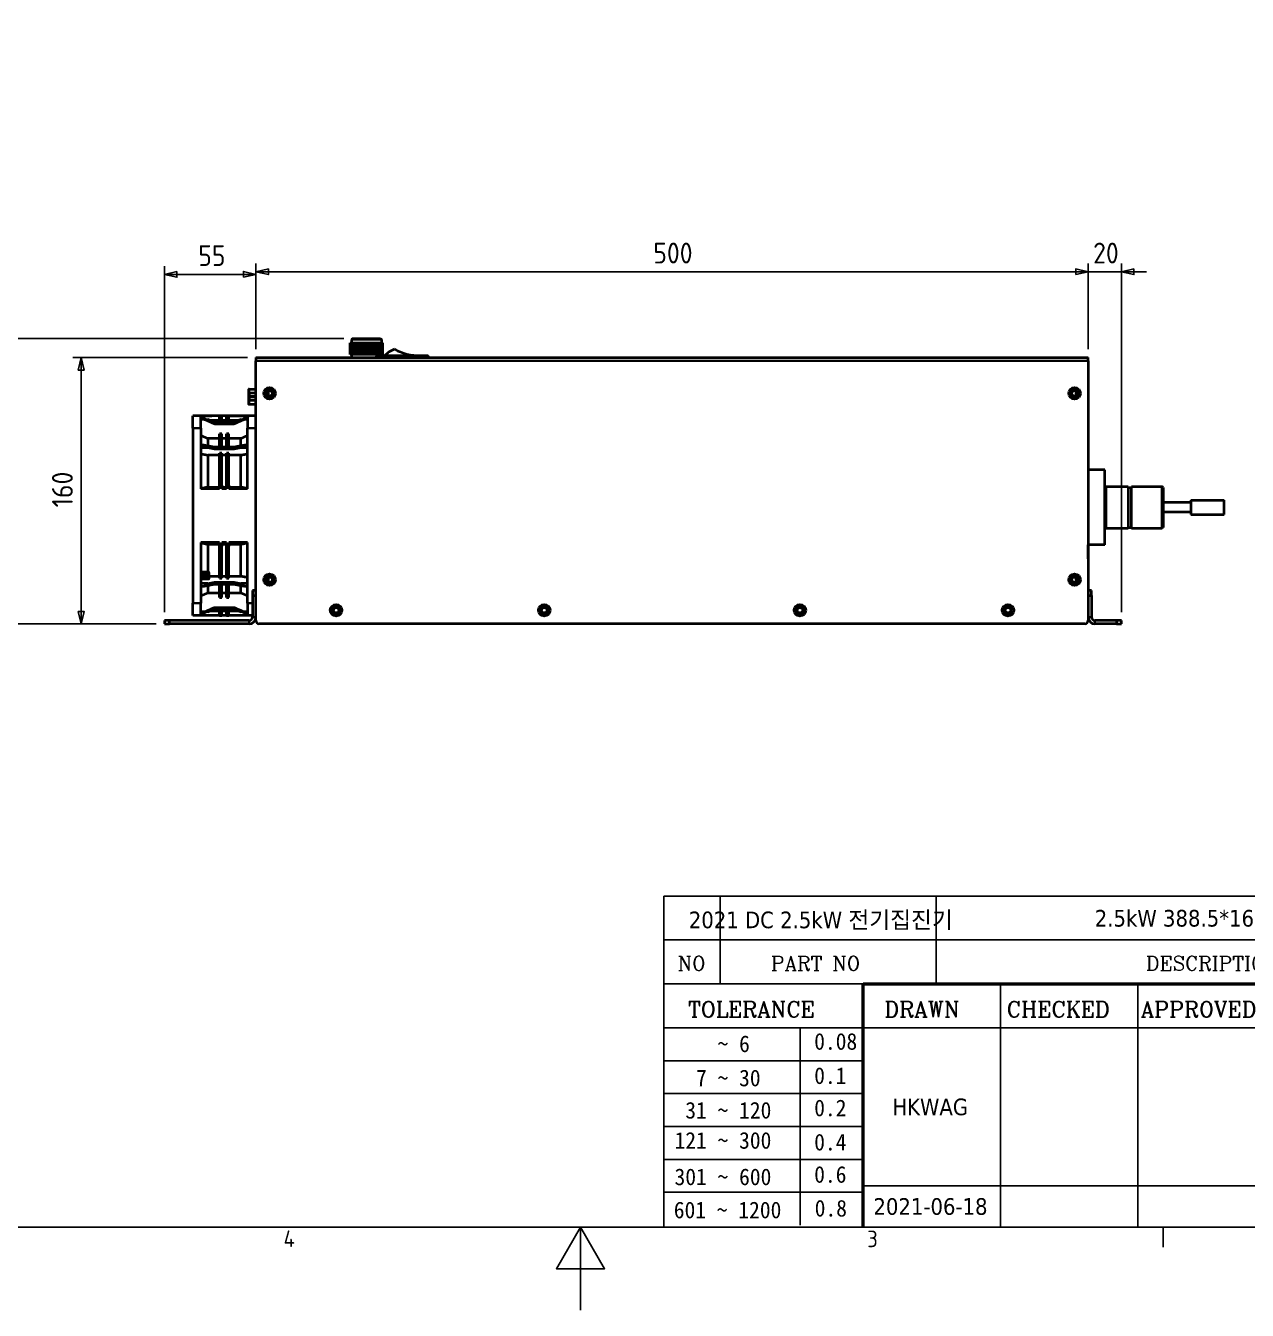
# Model space of a CAD drawing. Header units: millimetres. Extents: x 0 to 2100, y 0 to 1485.
# Drawn here: x 717 to 1451, y 0 to 772 of the extents above; entities that cross this region are included whole.
import ezdxf
from ezdxf.enums import TextEntityAlignment as Align

# ---------------------------------------------------------------- set-up
doc = ezdxf.new("R2010")
doc.units = ezdxf.units.MM
doc.header["$LTSCALE"] = 5
doc.layers.get('0').update_dxf_attribs({"color": 3, "lineweight": 25})
for name, color, linetype, lineweight in [('가시적인 것(ISO)', 3, 'Continuous', 40), ('가시적인 좁은 것(ISO)', 3, 'Continuous', 35), ('경계(ISO)', 7, 'Continuous', 25), ('제목(ISO)', 5, 'Continuous', 50), ('치수(ISO)', 2, 'Continuous', 25)]:
    doc.layers.add(name, color=color, linetype=linetype, lineweight=lineweight)
doc.styles.add('HAN_291', font='')
doc.styles.add('RC_284', font='ROMANC.shx')
doc.styles.add('RC_287', font='ROMANC.shx')
doc.styles.add('문자 텍스트_PSTEK_POSCO', font='isocp.shx')
doc.styles.add('치수 텍스트_PSTEK_POSCO', font='isocp.shx')
doc.styles.add('텍스트 스타일198', font='tahoma.ttf')
doc.styles.get('HAN_291').set_extended_font_data('GulimChe')
doc.dimstyles.new('치수_PSTEK_POSCO', dxfattribs={"dimscale": 5, "dimtxt": 2.5, "dimasz": 1.5, "dimexe": 1, "dimexo": 1, "dimgap": 1, "dimtad": 1, "dimrnd": 1e-08, "dimdsep": 46, "dimtxsty": '치수 텍스트_PSTEK_POSCO', "dimblk": 'Filled-2', "dimcen": 0.09, "dimdle": 10, "dimclrd": 7, "dimclre": 7, "dimclrt": 2, "dimadec": 1, "dimazin": 2, "dimtfac": 1, "dimtmove": 0, "dimatfit": 3, "dimfxl": 0, "dimtolj": 1, "dimlwd": -1, "dimlwe": -1, "dimarcsym": 0})

# ---------------------------------------------------------------- blocks, each defined once
blk = doc.blocks.new('경계 Default Border')
at = {"layer": '경계(ISO)'}
blk.add_line((280, 10), (280, 7.6), dxfattribs=at)
at = {"layer": '경계(ISO)', "flags": 128}
for points in [[(10, 10), (10, 287), (410, 287), (410, 10), (10, 10)], [(210, 0), (210, 10), (207.11, 5), (212.89, 5), (210, 10)]]:
    blk.add_lwpolyline(points, dxfattribs=at)
at = {"layer": '경계(ISO)', "color": 2, "char_height": 2, "attachment_point": 7, "style": '문자 텍스트_PSTEK_POSCO'}
for s, insert in [('4', (174.32, 7.6)), ('3', (244.45, 7.58))]:
    blk.add_mtext(s, dxfattribs=dict(at, insert=insert))
blk = doc.blocks.new('제목 블록 PSTEK')
at = {"color": 180}
for p, q in [((182.48, 11.79), (182.48, 51.57)), ((182.48, 51.57), (372.48, 51.57)), ((189.27, 51.57), (189.27, 41.01)), ((215.22, 41.01), (215.22, 51.57)), ((182.48, 46.29), (372.48, 46.29)), ((182.48, 41.01), (206.45, 41.01)), ((222.94, 11.79), (222.94, 41.01)), ((239.43, 11.79), (239.43, 41.01)), ((182.48, 35.73), (206.45, 35.73)), ((198.86, 12.03), (198.86, 35.73)), ((206.45, 35.73), (372.48, 35.73)), ((182.48, 31.78), (206.45, 31.78)), ((182.48, 27.83), (206.45, 27.83)), ((182.48, 23.88), (206.45, 23.88)), ((182.48, 19.93), (206.45, 19.93)), ((182.48, 15.98), (206.45, 15.98)), ((206.45, 16.74), (255.92, 16.74)), ((182.48, 11.79), (372.48, 11.79))]:
    blk.add_line(p, q, dxfattribs=at)
at = {"color": 7, "lineweight": 50}
for p, q in [((206.45, 11.79), (206.45, 41.01)), ((206.45, 41.01), (372.48, 41.01))]:
    blk.add_line(p, q, dxfattribs=at)
at = {"layer": '제목(ISO)', "lineweight": 18}
blk.add_line((182.48, 35.73), (182.48, 11.79), dxfattribs=at)
at = {"color": 2}
for s, height, style, p in [('NO', 1.742, 'RC_284', (184.14, 42.62)), ('PART NO', 1.742, 'RC_284', (195.34, 42.62)), ('DESCRIPTION', 1.7424, 'RC_284', (240.4, 42.62)), (' TOLERANCE', 1.9, 'RC_287', (184.09, 37.01)), ('DRAWN', 1.9, 'RC_287', (208.98, 37.01)), ('CHECKED', 1.9, 'RC_287', (223.69, 37.01)), ('APPROVED', 1.9, 'RC_287', (239.78, 37.01)), ('    ~ 6', 2, 'HAN_291', (183.77, 32.82)), ('0.08', 2, 'HAN_291', (200.55, 33.1)), ('0.1', 2, 'HAN_291', (200.55, 28.99)), ('  7 ~ 30', 2, 'HAN_291', (183.77, 28.71)), (' 31 ~ 120', 2, 'HAN_291', (183.77, 24.83)), ('0.2', 2, 'HAN_291', (200.55, 25.11)), ('121 ~ 300', 2, 'HAN_291', (183.77, 21.21)), ('0.4', 2, 'HAN_291', (200.55, 21)), ('301 ~ 600', 2, 'HAN_291', (183.77, 16.83)), ('0.6', 2, 'HAN_291', (200.55, 17.12)), ('601 ~ 1200', 2, 'HAN_291', (183.68, 12.85)), ('0.8', 2, 'HAN_291', (200.61, 13.06))]:
    blk.add_text(s, height=height, dxfattribs=dict(at, style=style)).set_placement(p)
at = {"layer": '제목(ISO)', "color": 7, "style": '텍스트 스타일198'}
for tag, p in [('부품_번호_001', (185.49, 47.7)), ('설명_001', (234.26, 47.9)), ("3._Q'TY_001", (312.71, 47.92)), ('질량\\P3;_001', (350.32, 48.16)), ('제목_001', (324.8, 32.14)), ('부품_번호_001', (324.14, 26.83)), ('설계자_001', (209.94, 25.23)), ('시트_크기_001', (260.81, 14.84)), ('프로젝트_001', (272.86, 14.86)), ('작성_날짜_001', (207.67, 13.27))]:
    blk.add_attdef(tag, p, '', height=2, dxfattribs=at)
for tag, p in [('재질', (295.48, 48.93)), ('4._COLOR', (327.68, 48.93)), ('1._MODEL_NAME', (341.23, 38.37)), ('점검자', (231.18, 26.23)), ('엔지니어링_승인자', (247.67, 26.23)), ('점검_날짜', (231.18, 14.27)), ('엔지니어링_승인_날짜', (247.67, 14.27))]:
    blk.add_attdef(tag, text='', height=2, dxfattribs=at).set_placement(p, align=Align.MIDDLE_CENTER)
blk = doc.blocks.new('Filled-2')
at = {"color": 0}
for p, q in [((0, 0), (-1, 0.23)), ((-1, 0.23), (-1, -0.23)), ((-1, 0), (0, 0)), ((-1, -0.23), (0, 0))]:
    blk.add_line(p, q, dxfattribs=at)
at = {"color": 0, "flags": 128}
blk.add_lwpolyline([(-1, -0.23), (0, 0), (-1, 0.23), (-1, -0.23)], dxfattribs=at)
at = {"color": 0}
blk.add_solid([(-1, -0.23), (0, 0), (-1, 0.23), (-1, -0.23)], dxfattribs=at)
blk = doc.blocks.new('*D31')
at = {"layer": 'Defpoints', "color": 0, "transparency": 16777216}
for p in [(749.98, 572.4), (854.98, 572.4), (799.98, 412.4)]:
    blk.add_point(p, dxfattribs=at)
at = {"layer": '치수(ISO)', "color": 7, "transparency": 16777216}
for p, q in [((849.98, 572.4), (744.98, 572.4)), ((749.98, 419.9), (749.98, 564.9)), ((794.98, 412.4), (744.98, 412.4))]:
    blk.add_line(p, q, dxfattribs=at)
at = {"layer": '치수(ISO)', "color": 7, "transparency": 16777216, "xscale": 7.5, "yscale": 7.5, "zscale": 7.5}
for p, rotation in [((749.98, 572.4), 90), ((749.98, 412.4), 270)]:
    blk.add_blockref('Filled-2', p, dxfattribs=dict(at, rotation=rotation))
at = {"layer": '치수(ISO)', "color": 2, "transparency": 16777216, "insert": (738.73, 482.39), "char_height": 12.5, "attachment_point": 4, "rotation": 90, "style": '치수 텍스트_PSTEK_POSCO'}
blk.add_mtext('\\A1;160', dxfattribs=at)
blk = doc.blocks.new('*D32')
at = {"layer": 'Defpoints', "color": 0, "transparency": 16777216}
for p in [(706.5, 583.85), (912.83, 583.85), (799.98, 412.4)]:
    blk.add_point(p, dxfattribs=at)
at = {"layer": '치수(ISO)', "color": 7, "transparency": 16777216}
for p, q in [((907.83, 583.85), (701.5, 583.85)), ((706.5, 419.9), (706.5, 576.35)), ((794.98, 412.4), (701.5, 412.4))]:
    blk.add_line(p, q, dxfattribs=at)
at = {"layer": '치수(ISO)', "color": 7, "transparency": 16777216, "xscale": 7.5, "yscale": 7.5, "zscale": 7.5}
for p, rotation in [((706.5, 583.85), 90), ((706.5, 412.4), 270)]:
    blk.add_blockref('Filled-2', p, dxfattribs=dict(at, rotation=rotation))
at = {"layer": '치수(ISO)', "color": 2, "transparency": 16777216, "insert": (694.63, 479.69), "char_height": 12.5, "attachment_point": 4, "rotation": 90, "style": '치수 텍스트_PSTEK_POSCO'}
blk.add_mtext('\\A1; (173)', dxfattribs=at)
blk = doc.blocks.new('*D33')
at = {"layer": 'Defpoints', "color": 0, "transparency": 16777216}
for p in [(854.98, 622.4), (854.98, 572.4), (799.98, 414.4)]:
    blk.add_point(p, dxfattribs=at)
at = {"layer": '치수(ISO)', "color": 7, "transparency": 16777216}
for p, q in [((799.98, 419.4), (799.98, 627.4)), ((854.98, 577.4), (854.98, 627.4)), ((807.48, 622.4), (847.48, 622.4))]:
    blk.add_line(p, q, dxfattribs=at)
at = {"layer": '치수(ISO)', "color": 7, "transparency": 16777216, "xscale": 7.5, "yscale": 7.5, "zscale": 7.5, "rotation": 180}
blk.add_blockref('Filled-2', (799.98, 622.4), dxfattribs=at)
at = {"layer": '치수(ISO)', "color": 7, "transparency": 16777216, "xscale": 7.5, "yscale": 7.5, "zscale": 7.5}
blk.add_blockref('Filled-2', (854.98, 622.4), dxfattribs=at)
at = {"layer": '치수(ISO)', "color": 2, "transparency": 16777216, "insert": (820.35, 633.65), "char_height": 12.5, "attachment_point": 4, "style": '치수 텍스트_PSTEK_POSCO'}
blk.add_mtext('\\A1;55', dxfattribs=at)
blk = doc.blocks.new('*D34')
at = {"layer": 'Defpoints', "color": 0, "transparency": 16777216}
for p in [(854.98, 623.94), (854.98, 572.4), (1354.98, 572.4)]:
    blk.add_point(p, dxfattribs=at)
at = {"layer": '치수(ISO)', "color": 7, "transparency": 16777216}
for p, q in [((854.98, 577.4), (854.98, 628.94)), ((1354.98, 577.4), (1354.98, 628.94)), ((1347.48, 623.94), (862.48, 623.94))]:
    blk.add_line(p, q, dxfattribs=at)
at = {"layer": '치수(ISO)', "color": 7, "transparency": 16777216, "xscale": 7.5, "yscale": 7.5, "zscale": 7.5, "rotation": 180}
blk.add_blockref('Filled-2', (854.98, 623.94), dxfattribs=at)
at = {"layer": '치수(ISO)', "color": 7, "transparency": 16777216, "xscale": 7.5, "yscale": 7.5, "zscale": 7.5}
blk.add_blockref('Filled-2', (1354.98, 623.94), dxfattribs=at)
at = {"layer": '치수(ISO)', "color": 2, "transparency": 16777216, "insert": (1093.73, 635.19), "char_height": 12.5, "attachment_point": 4, "style": '치수 텍스트_PSTEK_POSCO'}
blk.add_mtext('\\A1;500', dxfattribs=at)
blk = doc.blocks.new('*D35')
at = {"layer": 'Defpoints', "color": 0, "transparency": 16777216}
for p in [(1374.98, 623.94), (1354.98, 572.4), (1374.98, 414.4)]:
    blk.add_point(p, dxfattribs=at)
at = {"layer": '치수(ISO)', "color": 7, "transparency": 16777216}
for p, q in [((1354.98, 577.4), (1354.98, 628.94)), ((1374.98, 419.4), (1374.98, 628.94)), ((1347.48, 623.94), (1339.98, 623.94)), ((1354.98, 623.94), (1374.98, 623.94)), ((1382.48, 623.94), (1389.98, 623.94))]:
    blk.add_line(p, q, dxfattribs=at)
at = {"layer": '치수(ISO)', "color": 7, "transparency": 16777216, "xscale": 7.5, "yscale": 7.5, "zscale": 7.5}
blk.add_blockref('Filled-2', (1354.98, 623.94), dxfattribs=at)
at = {"layer": '치수(ISO)', "color": 7, "transparency": 16777216, "xscale": 7.5, "yscale": 7.5, "zscale": 7.5, "rotation": 180}
blk.add_blockref('Filled-2', (1374.98, 623.94), dxfattribs=at)
at = {"layer": '치수(ISO)', "color": 2, "transparency": 16777216, "insert": (1357.95, 635.19), "char_height": 12.5, "attachment_point": 4, "style": '치수 텍스트_PSTEK_POSCO'}
blk.add_mtext('\\A1;20', dxfattribs=at)

msp = doc.modelspace()

# ---------------------------------------------------------------- linework, layer by layer
at = {"layer": '가시적인 것(ISO)'}
for p, q in [((911.534, 581.346), (911.553, 581.346)), ((911.534, 574.196), (911.534, 581.346)), ((911.553, 581.346), (911.769, 581.346)), ((911.553, 574.196), (911.553, 581.346)), ((911.769, 581.346), (911.769, 574.196)), ((911.769, 581.346), (912.219, 581.346)), ((912.219, 581.346), (912.895, 581.346)), ((912.219, 574.196), (912.219, 581.346)), ((912.834, 583.846), (912.334, 583.346)), ((912.334, 583.346), (912.334, 581.346)), ((930.334, 583.346), (912.334, 583.346)), ((912.834, 583.846), (929.834, 583.846)), ((912.895, 581.346), (912.895, 574.196)), ((912.895, 581.346), (913.778, 581.346)), ((913.778, 581.346), (914.848, 581.346)), ((913.778, 574.196), (913.778, 581.346)), ((914.848, 581.346), (914.848, 574.196)), ((914.848, 581.346), (916.076, 581.346)), ((916.076, 581.346), (917.116, 581.346)), ((916.076, 574.196), (916.076, 581.346)), ((917.116, 581.346), (917.116, 574.196)), ((917.116, 581.346), (917.436, 581.346)), ((917.436, 581.346), (917.436, 574.196)), ((917.436, 581.346), (918.889, 581.346)), ((918.889, 581.346), (919.78, 581.346)), ((918.889, 574.196), (918.889, 581.346)), ((919.78, 581.346), (919.78, 574.196)), ((919.78, 581.346), (920.405, 581.346)), ((920.405, 581.346), (920.405, 574.196)), ((920.405, 581.346), (921.941, 581.346)), ((921.941, 581.346), (922.595, 581.346)), ((921.941, 574.196), (921.941, 581.346)), ((922.595, 581.346), (922.595, 574.196)), ((922.595, 581.346), (923.465, 581.346)), ((923.465, 581.346), (923.465, 574.196)), ((923.465, 581.346), (924.934, 581.346)), ((924.934, 581.346), (925.287, 581.346)), ((924.934, 574.196), (924.934, 581.346)), ((925.287, 581.346), (925.287, 574.196)), ((925.287, 581.346), (926.317, 581.346)), ((926.317, 581.346), (926.317, 574.196)), ((926.317, 581.346), (927.574, 581.346)), ((927.574, 581.346), (927.592, 581.346)), ((927.574, 574.196), (927.574, 581.346)), ((927.592, 581.346), (927.592, 574.196)), ((927.592, 581.346), (928.681, 581.346)), ((928.681, 581.346), (928.681, 574.196)), ((928.681, 581.346), (929.604, 581.346)), ((929.604, 574.196), (929.604, 581.346)), ((929.604, 581.346), (930.325, 581.346)), ((929.834, 583.846), (930.334, 583.346)), ((930.325, 581.346), (930.325, 574.196)), ((930.325, 581.346), (930.824, 581.346)), ((930.334, 583.346), (930.334, 581.346)), ((930.824, 574.196), (930.824, 581.346)), ((930.824, 581.346), (931.09, 581.346)), ((931.09, 581.346), (931.09, 574.196)), ((931.09, 581.346), (931.134, 581.346)), ((931.134, 574.196), (931.134, 581.346)), ((854.984, 572.396), (1354.984, 572.396)), ((854.984, 572.396), (854.984, 570.396)), ((911.553, 574.196), (911.534, 574.196)), ((911.769, 574.196), (911.553, 574.196)), ((912.219, 574.196), (911.769, 574.196)), ((912.895, 574.196), (912.219, 574.196)), ((912.534, 572.396), (912.534, 574.196)), ((913.778, 574.196), (912.895, 574.196)), ((914.848, 574.196), (913.778, 574.196)), ((916.076, 574.196), (914.848, 574.196)), ((917.116, 574.196), (916.076, 574.196)), ((917.436, 574.196), (917.116, 574.196)), ((918.889, 574.196), (917.436, 574.196)), ((919.78, 574.196), (918.889, 574.196)), ((920.405, 574.196), (919.78, 574.196)), ((921.941, 574.196), (920.405, 574.196)), ((922.595, 574.196), (921.941, 574.196)), ((923.465, 574.196), (922.595, 574.196)), ((924.934, 574.196), (923.465, 574.196)), ((925.287, 574.196), (924.934, 574.196)), ((926.317, 574.196), (925.287, 574.196)), ((927.574, 574.196), (926.317, 574.196)), ((927.284, 572.896), (927.284, 572.396)), ((927.592, 574.196), (927.574, 574.196)), ((928.681, 574.196), (927.592, 574.196)), ((958.084, 573.396), (927.784, 573.396)), ((929.604, 574.196), (928.681, 574.196)), ((930.325, 574.196), (929.604, 574.196)), ((930.134, 573.396), (930.134, 574.196)), ((930.824, 574.196), (930.325, 574.196)), ((931.09, 574.196), (930.824, 574.196)), ((931.134, 574.196), (931.09, 574.196)), ((958.584, 572.896), (958.584, 572.396)), ((1354.984, 570.396), (1354.984, 572.396)), ((854.984, 414.396), (854.984, 570.396)), ((1354.984, 570.396), (1354.984, 414.396)), ((850.484, 550.539), (850.484, 546.575)), ((850.684, 550.717), (850.684, 548.879)), ((850.934, 548.879), (850.684, 548.879)), ((850.684, 548.879), (850.684, 547.041)), ((850.884, 553.47), (854.984, 553.47)), ((851.184, 551.217), (854.984, 551.217)), ((861.642, 550.396), (862.484, 550.396)), ((862.484, 549.434), (862.484, 552.358)), ((1347.484, 552.358), (1347.484, 549.434)), ((850.884, 544.322), (854.984, 544.322)), ((854.984, 546.541), (851.184, 546.541)), ((816.984, 529.896), (816.984, 537.396)), ((821.984, 537.396), (816.984, 537.396)), ((821.984, 529.896), (821.984, 537.396)), ((833.185, 537.396), (821.984, 537.396)), ((823.889, 535.199), (821.984, 535.199)), ((823.484, 537.396), (823.484, 537.406)), ((823.484, 537.406), (825.984, 537.406)), ((825.984, 537.396), (825.984, 537.406)), ((825.984, 537.406), (828.484, 537.406)), ((833.185, 534.614), (827.441, 534.614)), ((828.484, 537.396), (828.484, 537.406)), ((830.029, 533.47), (841.939, 533.47)), ((830.029, 533.47), (830.029, 532.472)), ((833.185, 533.47), (833.185, 537.396)), ((834.585, 537.396), (833.185, 537.396)), ((834.585, 533.47), (834.585, 537.396)), ((837.384, 537.396), (834.585, 537.396)), ((837.384, 534.614), (834.585, 534.614)), ((837.384, 533.47), (837.384, 537.396)), ((838.783, 537.396), (837.384, 537.396)), ((838.654, 537.406), (842.984, 537.406)), ((838.654, 537.396), (838.654, 537.406)), ((838.783, 533.47), (838.783, 537.396)), ((849.984, 537.396), (838.783, 537.396)), ((844.527, 534.614), (838.783, 534.614)), ((841.939, 533.47), (841.939, 532.472)), ((842.984, 537.406), (850.984, 537.406)), ((842.984, 537.396), (842.984, 537.406)), ((849.984, 535.199), (848.079, 535.199)), ((849.984, 537.396), (849.984, 529.896)), ((854.984, 537.396), (849.984, 537.396)), ((850.984, 537.396), (850.984, 537.406)), ((816.984, 529.896), (816.984, 424.896)), ((821.984, 529.896), (821.984, 493.473)), ((841.939, 532.472), (830.029, 532.472)), ((833.185, 518.727), (833.185, 526.632)), ((834.585, 526.632), (833.185, 526.632)), ((834.585, 518.727), (834.585, 526.632)), ((837.384, 518.727), (837.384, 526.632)), ((838.783, 526.632), (837.384, 526.632)), ((838.783, 518.727), (838.783, 526.632)), ((849.984, 493.473), (849.984, 529.896)), ((823.889, 519.857), (821.984, 519.857)), ((826.115, 518.079), (821.984, 518.079)), ((826.273, 519.418), (826.273, 523.744)), ((833.185, 523.744), (826.273, 523.744)), ((830.029, 518.727), (841.939, 518.727)), ((830.029, 518.727), (830.029, 517.363)), ((841.939, 517.363), (830.029, 517.363)), ((837.384, 523.744), (834.585, 523.744)), ((845.695, 523.744), (838.783, 523.744)), ((841.939, 518.727), (841.939, 517.363)), ((845.695, 523.744), (845.695, 519.418)), ((849.984, 518.079), (845.853, 518.079)), ((849.984, 519.857), (848.079, 519.857)), ((826.273, 494.625), (826.273, 513.773)), ((833.185, 513.773), (826.273, 513.773)), ((833.185, 495.792), (833.185, 514.96)), ((834.585, 514.96), (833.185, 514.96)), ((834.585, 495.792), (834.585, 514.96)), ((837.384, 513.773), (834.585, 513.773)), ((837.384, 495.792), (837.384, 514.96)), ((838.783, 514.96), (837.384, 514.96)), ((838.783, 495.792), (838.783, 514.96)), ((845.695, 513.773), (838.783, 513.773)), ((845.695, 513.773), (845.695, 494.625)), ((1364.984, 504.896), (1354.984, 504.896)), ((1364.984, 459.896), (1364.984, 504.896)), ((826.273, 494.625), (833.185, 494.625)), ((833.185, 493.473), (833.185, 495.792)), ((833.185, 495.792), (834.585, 495.792)), ((834.585, 495.792), (834.585, 493.473)), ((834.585, 494.625), (837.384, 494.625)), ((837.384, 493.473), (837.384, 495.792)), ((837.384, 495.792), (838.783, 495.792)), ((838.783, 495.792), (838.783, 493.473)), ((838.783, 494.625), (845.695, 494.625)), ((1364.984, 494.396), (1365.484, 494.896)), ((1365.484, 494.896), (1365.484, 469.896)), ((1365.484, 494.896), (1378.984, 494.896)), ((1378.984, 494.896), (1378.984, 469.896)), ((1378.984, 494.396), (1380.984, 494.396)), ((1380.984, 469.896), (1380.984, 494.896)), ((1380.984, 494.896), (1399.484, 494.896)), ((1399.484, 469.896), (1399.484, 494.896)), ((1399.984, 494.396), (1399.484, 494.896)), ((1399.984, 494.396), (1399.984, 470.396)), ((833.185, 493.473), (821.984, 493.473)), ((837.384, 493.473), (834.585, 493.473)), ((849.984, 493.473), (838.783, 493.473)), ((1416.734, 486.646), (1416.734, 478.146)), ((1416.734, 486.646), (1436.734, 486.646)), ((1436.734, 478.146), (1436.734, 486.646)), ((1416.734, 485.321), (1399.984, 485.321)), ((1416.734, 479.471), (1399.984, 479.471)), ((1416.734, 478.146), (1436.734, 478.146)), ((1364.984, 470.396), (1365.484, 469.896)), ((1365.484, 469.896), (1378.984, 469.896)), ((1378.984, 470.396), (1380.984, 470.396)), ((1380.984, 469.896), (1399.484, 469.896)), ((1399.984, 470.396), (1399.484, 469.896)), ((821.984, 461.319), (821.984, 424.896)), ((833.185, 461.319), (821.984, 461.319)), ((833.185, 460.166), (826.273, 460.166)), ((826.273, 443.369), (826.273, 460.166)), ((833.185, 458.999), (833.185, 461.319)), ((833.185, 439.832), (833.185, 458.999)), ((834.585, 458.999), (833.185, 458.999)), ((834.585, 461.319), (834.585, 458.999)), ((837.384, 461.319), (834.585, 461.319)), ((837.384, 460.166), (834.585, 460.166)), ((834.585, 439.832), (834.585, 458.999)), ((837.384, 458.999), (837.384, 461.319)), ((837.384, 439.832), (837.384, 458.999)), ((838.783, 458.999), (837.384, 458.999)), ((838.783, 461.319), (838.783, 458.999)), ((849.984, 461.319), (838.783, 461.319)), ((845.695, 460.166), (838.783, 460.166)), ((838.783, 439.832), (838.783, 458.999)), ((845.695, 460.166), (845.695, 441.019)), ((849.984, 424.896), (849.984, 461.319)), ((1364.984, 459.896), (1354.984, 459.896)), ((1354.994, 451.396), (1354.994, 459.896)), ((1354.984, 451.396), (1354.994, 451.396)), ((826.484, 443.369), (821.984, 443.369)), ((826.961, 441.019), (833.185, 441.019)), ((834.585, 441.019), (837.384, 441.019)), ((838.783, 441.019), (845.695, 441.019)), ((862.484, 437.434), (862.484, 440.358)), ((1347.484, 440.358), (1347.484, 437.434)), ((821.984, 439.369), (826.484, 439.369)), ((826.115, 436.712), (821.984, 436.712)), ((823.889, 434.935), (821.984, 434.935)), ((826.273, 431.047), (826.273, 435.373)), ((830.029, 437.429), (841.939, 437.429)), ((830.029, 437.429), (830.029, 436.064)), ((841.939, 436.064), (830.029, 436.064)), ((833.185, 439.832), (834.585, 439.832)), ((833.185, 428.159), (833.185, 436.064)), ((834.585, 428.159), (834.585, 436.064)), ((837.384, 439.832), (838.783, 439.832)), ((837.384, 428.159), (837.384, 436.064)), ((838.783, 428.159), (838.783, 436.064)), ((841.939, 437.429), (841.939, 436.064)), ((845.695, 435.373), (845.695, 431.047)), ((849.984, 436.712), (845.853, 436.712)), ((849.984, 434.935), (848.079, 434.935)), ((852.984, 432.396), (852.984, 429.396)), ((854.984, 432.396), (852.984, 432.396)), ((1356.984, 432.396), (1354.984, 432.396)), ((1356.984, 429.396), (1356.984, 432.396)), ((816.984, 417.396), (816.984, 424.896)), ((821.984, 417.396), (821.984, 424.896)), ((826.273, 431.047), (833.185, 431.047)), ((833.185, 428.159), (834.585, 428.159)), ((834.585, 431.047), (837.384, 431.047)), ((837.384, 428.159), (838.783, 428.159)), ((838.783, 431.047), (845.695, 431.047)), ((849.984, 424.896), (849.984, 417.396)), ((852.984, 429.396), (852.984, 416.396)), ((852.984, 429.396), (854.984, 429.396)), ((1354.984, 429.396), (1356.984, 429.396)), ((1356.984, 429.396), (1356.984, 416.396)), ((821.984, 417.396), (816.984, 417.396)), ((823.889, 419.592), (821.984, 419.592)), ((833.185, 417.396), (821.984, 417.396)), ((827.441, 420.178), (833.185, 420.178)), ((830.029, 422.319), (841.939, 422.319)), ((830.029, 422.319), (830.029, 421.321)), ((841.939, 421.321), (830.029, 421.321)), ((833.185, 417.396), (833.185, 421.321)), ((833.185, 417.396), (834.585, 417.396)), ((834.585, 417.396), (834.585, 421.321)), ((834.585, 420.178), (837.384, 420.178)), ((837.384, 417.396), (834.585, 417.396)), ((837.384, 417.396), (837.384, 421.321)), ((837.384, 417.396), (838.783, 417.396)), ((838.783, 417.396), (838.783, 421.321)), ((838.783, 420.178), (844.527, 420.178)), ((849.984, 417.396), (838.783, 417.396)), ((841.939, 422.319), (841.939, 421.321)), ((849.984, 419.592), (848.079, 419.592)), ((852.984, 417.396), (849.984, 417.396)), ((799.984, 414.396), (799.984, 412.396)), ((802.984, 414.396), (799.984, 414.396)), ((799.984, 412.396), (802.984, 412.396)), ((802.984, 412.396), (802.984, 414.396)), ((850.984, 414.396), (802.984, 414.396)), ((850.984, 412.396), (802.984, 412.396)), ((1352.984, 412.396), (856.984, 412.396)), ((1371.984, 414.396), (1358.984, 414.396)), ((1371.984, 412.396), (1358.984, 412.396)), ((1374.984, 414.396), (1371.984, 414.396)), ((1371.984, 414.396), (1371.984, 412.396)), ((1371.984, 412.396), (1374.984, 412.396)), ((1374.984, 412.396), (1374.984, 414.396))]:
    msp.add_line(p, q, dxfattribs=at)
for centre, radius in [((863.184, 550.896), 3.5), ((863.184, 550.896), 2.25), ((863.184, 550.896), 2.1), ((863.184, 550.896), 1.621), ((1346.784, 550.896), 3.5), ((1346.784, 550.896), 2.25), ((1346.784, 550.896), 2.1), ((1346.784, 550.896), 1.621), ((863.184, 438.896), 3.5), ((863.184, 438.896), 2.25), ((863.184, 438.896), 2.1), ((863.184, 438.896), 1.621), ((1346.784, 438.896), 3.5), ((1346.784, 438.896), 2.25), ((1346.784, 438.896), 2.1), ((1346.784, 438.896), 1.621), ((903.184, 420.596), 3.5), ((903.184, 420.596), 2.25), ((903.184, 420.596), 2.1), ((903.184, 420.596), 1.621), ((1028.184, 420.596), 3.5), ((1028.184, 420.596), 2.25), ((1028.184, 420.596), 2.1), ((1028.184, 420.596), 1.621), ((1181.784, 420.596), 3.5), ((1181.784, 420.596), 2.25), ((1181.784, 420.596), 2.1), ((1181.784, 420.596), 1.621), ((1306.784, 420.596), 3.5), ((1306.784, 420.596), 2.25), ((1306.784, 420.596), 2.1), ((1306.784, 420.596), 1.621)]:
    msp.add_circle(centre, radius, dxfattribs=at)
for centre, radius, start, end in [((927.784, 572.896), 0.5, 90, 180), ((943.13, 563.627), 14.597, 109.389381, 137.990754), ((954.756, 609.138), 35.762, 242.574692, 268.122591), ((958.084, 572.896), 0.5, 0, 90), ((851.184, 550.717), 0.5, 120, 180), ((851.184, 550.717), 0.5, 90, 120), ((850.884, 544.722), 0.4, 180, 270), ((851.184, 547.041), 0.5, 180, 240), ((851.184, 547.041), 0.5, 240, 270), ((826.484, 442.869), 0.5, 280, 260), ((826.484, 441.869), 0.5, 100, 260), ((826.484, 440.869), 0.5, 100, 260), ((826.484, 439.869), 0.5, 100, 80), ((826.396, 442.369), 0.00771, 280, 80), ((826.396, 441.369), 0.00771, 280, 80), ((826.396, 440.369), 0.00771, 280, 80), ((826.572, 442.369), 0.00771, 100, 260), ((826.572, 441.369), 0.00771, 100, 260), ((826.572, 440.369), 0.00771, 100, 260), ((826.484, 441.869), 0.5, 280, 80), ((826.484, 440.869), 0.5, 280, 80), ((850.984, 416.396), 2, 270, 0), ((850.984, 416.396), 4, 270, 0), ((856.984, 414.396), 2, 180, 270), ((1352.984, 414.396), 2, 270, 0), ((1358.984, 416.396), 4, 180, 270), ((1358.984, 416.396), 2, 180, 270)]:
    msp.add_arc(centre, radius, start, end, dxfattribs=at)
for centre, major_axis, ratio, start_param, end_param in [((851.184, 550.717), (0.483, -0.483), 0.2679492, 1.8325957, 2.3561945), ((851.184, 548.879), (0.483, 0.483), 0.2679492, 1.3089969, 1.8325957), ((851.184, 548.879), (-0.483, 0.483), 0.2679492, 1.3089969, 1.8325957), ((851.184, 547.041), (0.483, 0.483), 0.2679492, 3.9269908, 4.4505896), ((-2728.35, -6336.563), (8243.615, 0), 0.9238795, 1.1244722, 1.1249984), ((4400.318, -6336.563), (8243.615, 0), 0.9238795, 2.0165942, 2.0171205), ((-2728.35, -2328.298), (-8243.615, 0), 0.3826834, 4.2660648, 4.2665911), ((4400.318, -2328.298), (-8243.615, 0), 0.3826834, 5.1581869, 5.1587131), ((-2728.35, 3283.089), (8243.615, 0), 0.3826834, 5.1581869, 5.1587131), ((4400.318, 3283.089), (8243.615, 0), 0.3826834, 4.2660648, 4.2665911), ((-2728.35, 7291.354), (-8243.615, 0), 0.9238795, 2.0165942, 2.0171205), ((4400.318, 7291.354), (-8243.615, 0), 0.9238795, 1.1244722, 1.1249984)]:
    msp.add_ellipse(centre, major_axis=major_axis, ratio=ratio, start_param=start_param, end_param=end_param, dxfattribs=at)
for points, knots in [([(850.884, 553.47), (850.837, 553.47), (850.786, 553.461), (850.737, 553.442), (850.688, 553.422), (850.64, 553.392), (850.601, 553.352), (850.562, 553.313), (850.532, 553.266), (850.512, 553.217), (850.493, 553.168), (850.484, 553.117), (850.484, 553.07)], [0, 0, 0, 0, 0.25, 0.25, 0.25, 0.5, 0.5, 0.5, 0.75, 0.75, 0.75, 1, 1, 1, 1]), ([(850.484, 553.07), (850.484, 553.07), (850.484, 553.05), (850.484, 552.98), (850.484, 552.929), (850.484, 552.797), (850.484, 552.717), (850.484, 552.529), (850.484, 552.422), (850.484, 552.184), (850.484, 552.052), (850.484, 551.772), (850.484, 551.626), (850.484, 551.323), (850.484, 551.166), (850.484, 550.853), (850.484, 550.696), (850.484, 550.539)], [-1, -1, -1, -1, -0.875, -0.875, -0.75, -0.75, -0.625, -0.625, -0.5, -0.5, -0.375, -0.375, -0.25, -0.25, -0.125, -0.125, 0, 0, 0, 0]), ([(850.484, 546.575), (850.484, 546.318), (850.484, 546.072), (850.484, 545.733), (850.484, 545.625), (850.484, 545.426), (850.484, 545.333), (850.484, 545.164), (850.484, 545.089), (850.484, 544.959), (850.484, 544.903), (850.484, 544.766), (850.484, 544.722), (850.484, 544.722)], [-1, -1, -1, -1, -0.75, -0.75, -0.625, -0.625, -0.5, -0.5, -0.375, -0.375, -0.25, -0.25, 0, 0, 0, 0])]:
    msp.add_open_spline(points, degree=3, knots=knots, dxfattribs=at)
for points, weights in [([(821.984, 536.975), (823.634, 536.076), (825.218, 535.199)], [1.00029968239, 1.00075988788, 1.00097183742]), ([(830.029, 532.472), (827.025, 533.808), (823.889, 535.199)], [1.00243472012, 1.00192133761, 1.00096672828]), ([(848.079, 535.199), (844.943, 533.808), (841.939, 532.472)], [1.00096672828, 1.00192133761, 1.00243472011]), ([(846.75, 535.199), (848.335, 536.076), (849.984, 536.975)], [1.00097183742, 1.00075988788, 1.00029968239]), ([(821.984, 525.67), (824.167, 524.691), (826.273, 523.744)], [1.00050898294, 1.00159256493, 1.00238228153]), ([(845.695, 523.744), (847.801, 524.691), (849.984, 525.67)], [1.00238228153, 1.00159256493, 1.00050898294]), ([(823.889, 519.857), (827.025, 519.28), (830.029, 518.727)], [1.00096672828, 1.00192133761, 1.00243472012]), ([(841.939, 518.727), (844.943, 519.28), (848.079, 519.857)], [1.00243472012, 1.00192133761, 1.00096672828]), ([(821.984, 514.564), (824.166, 514.162), (826.273, 513.773)], [1.00050017206, 1.00156453185, 1.00233957307]), ([(845.695, 513.773), (847.802, 514.162), (849.984, 514.564)], [1.00233957307, 1.00156453185, 1.00050017206]), ([(826.273, 494.625), (824.186, 494.144), (821.984, 493.647)], [1.00108605742, 1.00091418957, 1.00029968239]), ([(849.984, 493.647), (847.782, 494.144), (845.695, 494.625)], [1.00029968239, 1.00091418957, 1.00108605742]), ([(821.984, 461.144), (824.186, 460.647), (826.273, 460.166)], [1.00029968239, 1.00091418957, 1.00108605742]), ([(845.695, 460.166), (847.782, 460.647), (849.984, 461.144)], [1.00108605742, 1.00091418957, 1.00029968239]), ([(849.984, 440.227), (847.802, 440.629), (845.695, 441.019)], [1.00050017206, 1.00156453185, 1.00233957307]), ([(830.029, 436.064), (827.025, 435.511), (823.889, 434.935)], [1.00243472012, 1.00192133761, 1.00096672828]), ([(848.079, 434.935), (844.943, 435.511), (841.939, 436.064)], [1.00096672828, 1.00192133761, 1.00243472012]), ([(826.273, 431.047), (824.167, 430.1), (821.984, 429.121)], [1.00238228153, 1.00159256493, 1.00050898294]), ([(849.984, 429.121), (847.801, 430.1), (845.695, 431.047)], [1.00050898294, 1.00159256493, 1.00238228153]), ([(825.218, 419.592), (823.634, 418.715), (821.984, 417.817)], [1.00097183742, 1.00075988788, 1.00029968239]), ([(823.889, 419.592), (827.025, 420.984), (830.029, 422.319)], [1.00096672828, 1.00192133761, 1.00243472012]), ([(841.939, 422.319), (844.943, 420.984), (848.079, 419.592)], [1.00243472012, 1.00192133761, 1.00096672828]), ([(849.984, 417.817), (848.335, 418.715), (846.75, 419.592)], [1.00029968239, 1.00075988788, 1.00097183742])]:
    msp.add_rational_spline(points, weights, degree=2, dxfattribs=at)
for points in [[(823.889, 535.199), (824.635, 535.199), (825.377, 535.199), (826.115, 535.199)], [(845.853, 535.199), (846.591, 535.199), (847.333, 535.199), (848.079, 535.199)], [(826.115, 518.079), (825.377, 518.677), (824.635, 519.269), (823.889, 519.857)], [(848.079, 519.857), (847.333, 519.269), (846.591, 518.677), (845.853, 518.079)], [(823.889, 434.935), (824.635, 435.522), (825.377, 436.115), (826.115, 436.712)], [(845.853, 436.712), (846.591, 436.114), (847.333, 435.522), (848.079, 434.935)], [(826.115, 419.592), (825.377, 419.592), (824.635, 419.592), (823.889, 419.592)], [(848.079, 419.592), (847.333, 419.592), (846.591, 419.592), (845.853, 419.592)]]:
    msp.add_open_spline(points, degree=3, dxfattribs=at)
at = {"layer": '가시적인 좁은 것(ISO)'}
for p, q in [((927.284, 572.896), (958.584, 572.896)), ((1354.984, 570.396), (854.984, 570.396)), ((854.984, 550.967), (851.184, 550.967)), ((851.184, 550.967), (851.184, 549.129)), ((851.184, 549.129), (854.984, 549.129)), ((854.984, 548.629), (851.184, 548.629)), ((851.184, 548.629), (851.184, 546.791)), ((862.484, 551.495), (861.678, 551.495)), ((850.884, 546.514), (850.884, 546.641)), ((850.884, 546.514), (854.984, 546.514)), ((851.184, 546.791), (854.984, 546.791)), ((821.984, 529.896), (816.984, 529.896)), ((854.984, 529.896), (849.984, 529.896)), ((821.984, 442.377), (826.397, 442.377)), ((821.984, 442.361), (826.397, 442.361)), ((821.984, 441.377), (826.397, 441.377)), ((821.984, 441.361), (826.397, 441.361)), ((821.984, 440.377), (826.397, 440.377)), ((821.984, 440.361), (826.397, 440.361)), ((821.984, 424.896), (816.984, 424.896)), ((852.984, 424.896), (849.984, 424.896)), ((850.984, 412.396), (850.984, 414.396)), ((852.984, 416.396), (854.984, 416.396)), ((1354.984, 416.396), (1356.984, 416.396)), ((1358.984, 414.396), (1358.984, 412.396))]:
    msp.add_line(p, q, dxfattribs=at)
for centre in [(863.184, 550.896), (1346.784, 550.896), (863.184, 438.896), (1346.784, 438.896), (903.184, 420.596), (1028.184, 420.596), (1181.784, 420.596), (1306.784, 420.596)]:
    msp.add_arc(centre, 2, 350, 260, dxfattribs=at)
msp.add_ellipse((850.884, 550.539), major_axis=(-0.4, 0), ratio=0.1541369, start_param=0, end_param=1.0471976, dxfattribs=at)
for points, knots in [([(850.884, 551.117), (850.884, 551.277), (850.884, 551.435), (850.884, 551.768), (850.884, 551.94), (850.884, 552.272), (850.884, 552.43), (850.884, 552.716), (850.884, 552.844), (850.884, 553.065), (850.884, 553.158), (850.884, 553.31), (850.884, 553.37), (850.884, 553.43), (850.884, 553.445), (850.884, 553.461), (850.884, 553.464), (850.884, 553.469), (850.884, 553.469), (850.884, 553.47)], [0.14310729, 0.14310729, 0.14310729, 0.14310729, 0.25141714, 0.25141714, 0.37712571, 0.37712571, 0.50283428, 0.50283428, 0.62854285, 0.62854285, 0.75425143, 0.75425143, 0.87996, 0.87996, 0.94281428, 0.94281428, 0.97424143, 0.97424143, 1, 1, 1, 1]), ([(850.884, 546.514), (850.837, 546.514), (850.786, 546.515), (850.737, 546.518), (850.688, 546.521), (850.64, 546.525), (850.601, 546.532), (850.562, 546.538), (850.532, 546.545), (850.512, 546.553), (850.493, 546.56), (850.484, 546.568), (850.484, 546.575)], [0, 0, 0, 0, 0.25, 0.25, 0.25, 0.5, 0.5, 0.5, 0.75, 0.75, 0.75, 1, 1, 1, 1]), ([(850.884, 544.322), (850.884, 544.322), (850.884, 544.376), (850.884, 544.539), (850.884, 544.606), (850.884, 544.761), (850.884, 544.849), (850.884, 545.053), (850.884, 545.165), (850.884, 545.403), (850.884, 545.528), (850.884, 545.8), (850.884, 545.942), (850.884, 546.161), (850.884, 546.235), (850.884, 546.347), (850.884, 546.384), (850.884, 546.453), (850.884, 546.485), (850.884, 546.514)], [0, 0, 0, 0, 0.251432, 0.251432, 0.377148, 0.377148, 0.502864, 0.502864, 0.6285801, 0.6285801, 0.7542961, 0.7542961, 0.8800121, 0.8800121, 0.9428701, 0.9428701, 0.9742991, 0.9742991, 1, 1, 1, 1])]:
    msp.add_open_spline(points, degree=3, knots=knots, dxfattribs=at)

# ---------------------------------------------------------------- block references
at = {"xscale": 5, "yscale": 5, "zscale": 5}
msp.add_blockref('경계 Default Border', (0, 0), dxfattribs=at)
ref = msp.add_blockref('제목 블록 PSTEK', (187.621, -8.955), dxfattribs=dict(xscale=5, yscale=5, zscale=5))
ref.add_attrib('설계자_001', 'HKWAG', (1237.319, 117.217), dxfattribs={"layer": '제목(ISO)', "color": 7, "height": 10, "style": '텍스트 스타일198'})
ref.add_attrib('작성_날짜_001', '2021-06-18', (1225.952, 57.375), dxfattribs={"layer": '제목(ISO)', "color": 7, "height": 10, "style": '텍스트 스타일198'})
ref.add_attrib('설명_001', '2.5kW 388.5*160*575', (1358.911, 230.546), dxfattribs={"layer": '제목(ISO)', "color": 7, "height": 10, "style": '텍스트 스타일198'})
ref.add_attrib('부품_번호_001', '2021 DC 2.5kW 전기집진기', (1115.046, 229.558), dxfattribs={"layer": '제목(ISO)', "color": 7, "height": 10, "style": '텍스트 스타일198'})

# ---------------------------------------------------------------- dimensions: what is measured, and where the dimension line sits
at = {"layer": '치수(ISO)', "color": 7}
for base, p1, p2, angle, override, picture, middle in [((854.984, 622.396), (799.984, 414.396), (854.984, 572.396), 180, {"dimdec": 2, "dimtp": 0, "dimtm": 0, "dimtdec": 2, "dimtofl": 0, "dimatfit": 1}, '*D33', (827.484, 622.396)), ((854.984, 623.944), (1354.984, 572.396), (854.984, 572.396), 180, {"dimdec": 2, "dimtp": 0, "dimtm": 0, "dimtdec": 2, "dimtofl": 0, "dimatfit": 1}, '*D34', (1104.984, 623.944)), ((1374.984, 623.944), (1354.984, 572.396), (1374.984, 414.396), 180, {"dimdec": 2, "dimtp": 0, "dimtm": 0, "dimtdec": 2, "dimtofl": 1, "dimatfit": 1}, '*D35', (1364.984, 623.944)), ((749.984, 572.396), (799.984, 412.396), (854.984, 572.396), 270, {"dimdec": 2, "dimtp": 0, "dimtm": 0, "dimtdec": 2, "dimtofl": 0, "dimatfit": 1}, '*D31', (749.984, 492.396))]:
    dim = msp.add_linear_dim(base=base, p1=p1, p2=p2, angle=angle, dimstyle='치수_PSTEK_POSCO', override=override, dxfattribs=at)
    dim.commit()
    dim.dimension.update_dxf_attribs({"geometry": picture, "text_midpoint": middle, "dimtype": 160})
dim = msp.add_linear_dim(base=(706.5, 583.846), p1=(799.984, 412.396), p2=(912.834, 583.846), angle=90, text=' (173)', dimstyle='치수_PSTEK_POSCO', override={"dimdec": 2, "dimtp": 0, "dimtm": 0, "dimtdec": 2, "dimtofl": 0, "dimatfit": 1}, dxfattribs=at)
dim.commit()
dim.dimension.update_dxf_attribs({"geometry": '*D32', "text_midpoint": (706.5, 498.121), "dimtype": 160})

doc.saveas('drawing.dxf')
